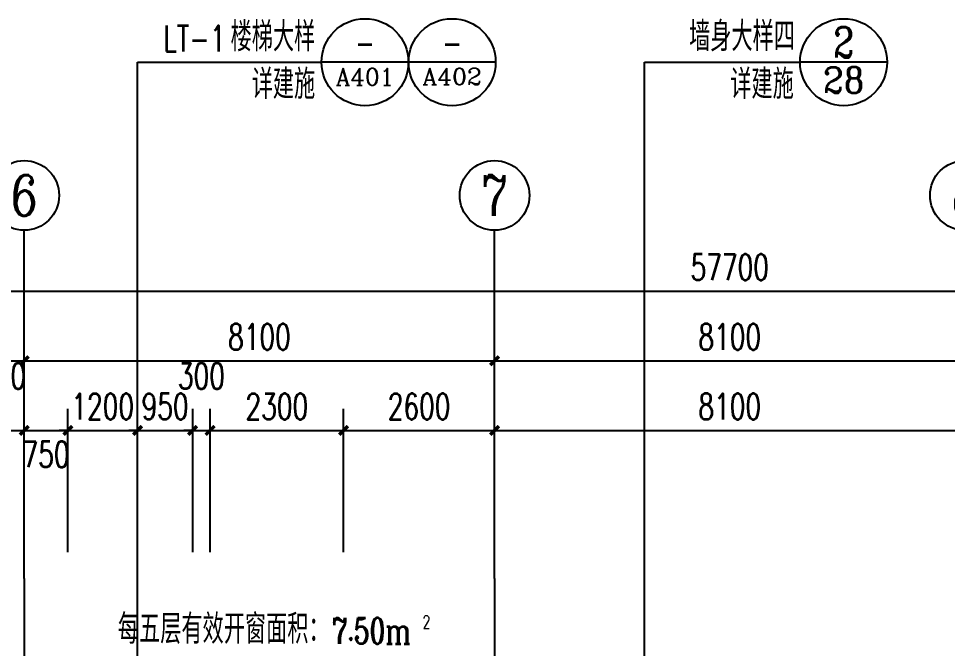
# Model space of a CAD drawing. Extents: x 1738711 to 2346805, y 1189731 to 2516152.
# Drawn here: x 1949287 to 1965285, y 1909252 to 1920107 of the extents above; entities that cross this region are included whole.
import ezdxf
from ezdxf.enums import TextEntityAlignment as Align

# ---------------------------------------------------------------- set-up
doc = ezdxf.new("R2010")
doc.units = 0
doc.header["$LTSCALE"] = 1000
doc.header["$MEASUREMENT"] = 0
for name, color, linetype in [('AXIS', 3, 'Continuous'), ('AXIS_TEXT', 7, 'Continuous'), ('DIM_IDEN', 3, 'Continuous'), ('DOTE', 1, 'Continuous'), ('PUB_DIM', 3, 'Continuous'), ('PUB_TEXT', 7, 'Continuous')]:
    doc.layers.add(name, color=color, linetype=linetype)
doc.styles.add('_TCH_AXIS', font='COMPLEX', dxfattribs={"bigfont": 'GBCBIG'})
doc.styles.add('_TCH_DIM', font='SIMPLEX', dxfattribs={"bigfont": 'GBCBIG'})
doc.styles.add('_TCH_DIM_T3', font='SIMPLEX', dxfattribs={"width": 0.705882, "bigfont": 'GBCBIG'})
doc.styles.add('_TCH_LABEL', font='COMPLEX', dxfattribs={"bigfont": 'GBCBIG'})
doc.styles.add('COMPLEX', font='COMPLEX')
doc.dimstyles.new('_TCH_ARCH&&150', dxfattribs={"dimtxt": 446.25, "dimasz": 150, "dimexe": 375, "dimexo": 450, "dimgap": 189.375, "dimtad": 1, "dimdec": 0, "dimzin": 0, "dimdsep": 46, "dimtxsty": '_TCH_DIM_T3', "dimblk": 'ARCHTICK', "dimcen": 0.09, "dimclrt": 7, "dimazin": 2, "dimtfac": 1, "dimtdec": 0, "dimtix": 1, "dimtmove": 2, "dimatfit": 3, "dimfxl": 1, "dimtolj": 1, "dimtzin": 0, "dimarcsym": 0})

# ---------------------------------------------------------------- blocks, each defined once
blk = doc.blocks.new('_ArchTick')
at = {"color": 0, "linetype": 'ByBlock', "const_width": 0.4}
blk.add_lwpolyline([(-0.5, -0.5), (0.5, 0.5)], dxfattribs=at)
blk = doc.blocks.new('*D2571')
at = {"layer": 'Defpoints', "color": 0, "transparency": 16777216}
for p in [(1949385, 1913009), (1948635, 1910462), (1949385, 1910462)]:
    blk.add_point(p, dxfattribs=at)
at = {"layer": 'PUB_DIM', "color": 0, "lineweight": -2, "transparency": 16777216}
for p, q in [((1948635, 1910912), (1948635, 1913384)), ((1949385, 1910912), (1949385, 1913384)), ((1948635, 1913009), (1949385, 1913009))]:
    blk.add_line(p, q, dxfattribs=at)
at = {"layer": 'PUB_DIM', "color": 0, "lineweight": -2, "transparency": 16777216, "xscale": 150, "yscale": 150, "zscale": 150, "rotation": 180}
blk.add_blockref('_ArchTick', (1948635, 1913009), dxfattribs=at)
at = {"layer": 'PUB_DIM', "color": 0, "lineweight": -2, "transparency": 16777216, "xscale": 150, "yscale": 150, "zscale": 150}
blk.add_blockref('_ArchTick', (1949385, 1913009), dxfattribs=at)
at = {"layer": 'PUB_DIM', "color": 7, "transparency": 16777216, "insert": (1949010, 1913947), "char_height": 446.2, "attachment_point": 5, "style": '_TCH_DIM_T3'}
blk.add_mtext('\\A1;750', dxfattribs=at)
blk = doc.blocks.new('*D2572')
at = {"layer": 'Defpoints', "color": 0, "transparency": 16777216}
for p in [(1950135, 1913009), (1949385, 1910462), (1950135, 1910462)]:
    blk.add_point(p, dxfattribs=at)
at = {"layer": 'PUB_DIM', "color": 0, "lineweight": -2, "transparency": 16777216}
for p, q in [((1949385, 1910912), (1949385, 1913384)), ((1950135, 1910912), (1950135, 1913384)), ((1949385, 1913009), (1950135, 1913009))]:
    blk.add_line(p, q, dxfattribs=at)
at = {"layer": 'PUB_DIM', "color": 0, "lineweight": -2, "transparency": 16777216, "xscale": 150, "yscale": 150, "zscale": 150, "rotation": 180}
blk.add_blockref('_ArchTick', (1949385, 1913009), dxfattribs=at)
at = {"layer": 'PUB_DIM', "color": 0, "lineweight": -2, "transparency": 16777216, "xscale": 150, "yscale": 150, "zscale": 150}
blk.add_blockref('_ArchTick', (1950135, 1913009), dxfattribs=at)
at = {"layer": 'PUB_DIM', "color": 7, "transparency": 16777216, "insert": (1949760, 1912597), "char_height": 446.2, "attachment_point": 5, "style": '_TCH_DIM_T3'}
blk.add_mtext('\\A1;750', dxfattribs=at)
blk = doc.blocks.new('*D2573')
at = {"layer": 'Defpoints', "color": 0, "transparency": 16777216}
for p in [(1951335, 1913009), (1950135, 1910462), (1951335, 1910462)]:
    blk.add_point(p, dxfattribs=at)
at = {"layer": 'PUB_DIM', "color": 0, "lineweight": -2, "transparency": 16777216}
for p, q in [((1950135, 1910912), (1950135, 1913384)), ((1951335, 1910912), (1951335, 1913384)), ((1950135, 1913009), (1949985, 1913009)), ((1950135, 1913009), (1951335, 1913009)), ((1951335, 1913009), (1951485, 1913009))]:
    blk.add_line(p, q, dxfattribs=at)
at = {"layer": 'PUB_DIM', "color": 0, "lineweight": -2, "transparency": 16777216, "xscale": 150, "yscale": 150, "zscale": 150}
blk.add_blockref('_ArchTick', (1950135, 1913009), dxfattribs=at)
at = {"layer": 'PUB_DIM', "color": 0, "lineweight": -2, "transparency": 16777216, "xscale": 150, "yscale": 150, "zscale": 150, "rotation": 180}
blk.add_blockref('_ArchTick', (1951335, 1913009), dxfattribs=at)
at = {"layer": 'PUB_DIM', "color": 7, "transparency": 16777216, "insert": (1950735, 1913422), "char_height": 446.2, "attachment_point": 5, "style": '_TCH_DIM_T3'}
blk.add_mtext('\\A1;1200', dxfattribs=at)
blk = doc.blocks.new('*D2574')
at = {"layer": 'Defpoints', "color": 0, "transparency": 16777216}
for p in [(1952285, 1913009), (1951335, 1910462), (1952285, 1910462)]:
    blk.add_point(p, dxfattribs=at)
at = {"layer": 'PUB_DIM', "color": 0, "lineweight": -2, "transparency": 16777216}
for p, q in [((1951335, 1910912), (1951335, 1913384)), ((1952285, 1910912), (1952285, 1913384)), ((1951335, 1913009), (1951185, 1913009)), ((1951335, 1913009), (1952285, 1913009)), ((1952285, 1913009), (1952435, 1913009))]:
    blk.add_line(p, q, dxfattribs=at)
at = {"layer": 'PUB_DIM', "color": 0, "lineweight": -2, "transparency": 16777216, "xscale": 150, "yscale": 150, "zscale": 150}
blk.add_blockref('_ArchTick', (1951335, 1913009), dxfattribs=at)
at = {"layer": 'PUB_DIM', "color": 0, "lineweight": -2, "transparency": 16777216, "xscale": 150, "yscale": 150, "zscale": 150, "rotation": 180}
blk.add_blockref('_ArchTick', (1952285, 1913009), dxfattribs=at)
at = {"layer": 'PUB_DIM', "color": 7, "transparency": 16777216, "insert": (1951810, 1913422), "char_height": 446.2, "attachment_point": 5, "style": '_TCH_DIM_T3'}
blk.add_mtext('\\A1;950', dxfattribs=at)
blk = doc.blocks.new('*D2575')
at = {"layer": 'Defpoints', "color": 0, "transparency": 16777216}
for p in [(1952585, 1913009), (1952285, 1910462), (1952585, 1910462)]:
    blk.add_point(p, dxfattribs=at)
at = {"layer": 'PUB_DIM', "color": 0, "lineweight": -2, "transparency": 16777216}
for p, q in [((1952285, 1910912), (1952285, 1913384)), ((1952585, 1910912), (1952585, 1913384)), ((1952285, 1913009), (1952135, 1913009)), ((1952285, 1913009), (1952585, 1913009)), ((1952585, 1913009), (1952735, 1913009))]:
    blk.add_line(p, q, dxfattribs=at)
at = {"layer": 'PUB_DIM', "color": 0, "lineweight": -2, "transparency": 16777216, "xscale": 150, "yscale": 150, "zscale": 150}
blk.add_blockref('_ArchTick', (1952285, 1913009), dxfattribs=at)
at = {"layer": 'PUB_DIM', "color": 0, "lineweight": -2, "transparency": 16777216, "xscale": 150, "yscale": 150, "zscale": 150, "rotation": 180}
blk.add_blockref('_ArchTick', (1952585, 1913009), dxfattribs=at)
at = {"layer": 'PUB_DIM', "color": 7, "transparency": 16777216, "insert": (1952435, 1913947), "char_height": 446.2, "attachment_point": 5, "style": '_TCH_DIM_T3'}
blk.add_mtext('\\A1;300', dxfattribs=at)
blk = doc.blocks.new('*D2576')
at = {"layer": 'Defpoints', "color": 0, "transparency": 16777216}
for p in [(1954885, 1913009), (1952585, 1910462), (1954885, 1910462)]:
    blk.add_point(p, dxfattribs=at)
at = {"layer": 'PUB_DIM', "color": 0, "lineweight": -2, "transparency": 16777216}
for p, q in [((1952585, 1910912), (1952585, 1913384)), ((1954885, 1910912), (1954885, 1913384)), ((1952585, 1913009), (1954885, 1913009))]:
    blk.add_line(p, q, dxfattribs=at)
at = {"layer": 'PUB_DIM', "color": 0, "lineweight": -2, "transparency": 16777216, "xscale": 150, "yscale": 150, "zscale": 150, "rotation": 180}
blk.add_blockref('_ArchTick', (1952585, 1913009), dxfattribs=at)
at = {"layer": 'PUB_DIM', "color": 0, "lineweight": -2, "transparency": 16777216, "xscale": 150, "yscale": 150, "zscale": 150}
blk.add_blockref('_ArchTick', (1954885, 1913009), dxfattribs=at)
at = {"layer": 'PUB_DIM', "color": 7, "transparency": 16777216, "insert": (1953735, 1913422), "char_height": 446.2, "attachment_point": 5, "style": '_TCH_DIM_T3'}
blk.add_mtext('\\A1;2300', dxfattribs=at)
blk = doc.blocks.new('*D2577')
at = {"layer": 'Defpoints', "color": 0, "transparency": 16777216}
for p in [(1957485, 1913009), (1954885, 1910462), (1957485, 1910462)]:
    blk.add_point(p, dxfattribs=at)
at = {"layer": 'PUB_DIM', "color": 0, "lineweight": -2, "transparency": 16777216}
for p, q in [((1954885, 1910912), (1954885, 1913384)), ((1957485, 1910912), (1957485, 1913384)), ((1954885, 1913009), (1957485, 1913009))]:
    blk.add_line(p, q, dxfattribs=at)
at = {"layer": 'PUB_DIM', "color": 0, "lineweight": -2, "transparency": 16777216, "xscale": 150, "yscale": 150, "zscale": 150, "rotation": 180}
blk.add_blockref('_ArchTick', (1954885, 1913009), dxfattribs=at)
at = {"layer": 'PUB_DIM', "color": 0, "lineweight": -2, "transparency": 16777216, "xscale": 150, "yscale": 150, "zscale": 150}
blk.add_blockref('_ArchTick', (1957485, 1913009), dxfattribs=at)
at = {"layer": 'PUB_DIM', "color": 7, "transparency": 16777216, "insert": (1956185, 1913422), "char_height": 446.2, "attachment_point": 5, "style": '_TCH_DIM_T3'}
blk.add_mtext('\\A1;2600', dxfattribs=at)
blk = doc.blocks.new('*D2578')
at = {"layer": 'Defpoints', "color": 0, "transparency": 16777216}
for p in [(1965585, 1913009), (1957485, 1910462), (1965585, 1910462)]:
    blk.add_point(p, dxfattribs=at)
at = {"layer": 'PUB_DIM', "color": 0, "lineweight": -2, "transparency": 16777216}
for p, q in [((1957485, 1910912), (1957485, 1913384)), ((1965585, 1910912), (1965585, 1913384)), ((1957485, 1913009), (1965585, 1913009))]:
    blk.add_line(p, q, dxfattribs=at)
at = {"layer": 'PUB_DIM', "color": 0, "lineweight": -2, "transparency": 16777216, "xscale": 150, "yscale": 150, "zscale": 150, "rotation": 180}
blk.add_blockref('_ArchTick', (1957485, 1913009), dxfattribs=at)
at = {"layer": 'PUB_DIM', "color": 0, "lineweight": -2, "transparency": 16777216, "xscale": 150, "yscale": 150, "zscale": 150}
blk.add_blockref('_ArchTick', (1965585, 1913009), dxfattribs=at)
at = {"layer": 'PUB_DIM', "color": 7, "transparency": 16777216, "insert": (1961535, 1913422), "char_height": 446.2, "attachment_point": 5, "style": '_TCH_DIM_T3'}
blk.add_mtext('\\A1;8100', dxfattribs=at)
blk = doc.blocks.new('*D2598')
at = {"layer": 'AXIS', "color": 0, "lineweight": -2, "transparency": 16777216}
for p, q in [((1941285, 1910909), (1941285, 1914584)), ((1949385, 1910909), (1949385, 1914584)), ((1941285, 1914209), (1949385, 1914209))]:
    blk.add_line(p, q, dxfattribs=at)
at = {"layer": 'Defpoints', "color": 0, "transparency": 16777216}
for p in [(1949385, 1914209), (1941285, 1910459), (1949385, 1910459)]:
    blk.add_point(p, dxfattribs=at)
at = {"layer": 'AXIS', "color": 0, "lineweight": -2, "transparency": 16777216, "xscale": 150, "yscale": 150, "zscale": 150, "rotation": 180}
blk.add_blockref('_ArchTick', (1941285, 1914209), dxfattribs=at)
at = {"layer": 'AXIS', "color": 0, "lineweight": -2, "transparency": 16777216, "xscale": 150, "yscale": 150, "zscale": 150}
blk.add_blockref('_ArchTick', (1949385, 1914209), dxfattribs=at)
at = {"layer": 'AXIS', "color": 7, "transparency": 16777216, "insert": (1945335, 1914622), "char_height": 446.2, "attachment_point": 5, "style": '_TCH_DIM_T3'}
blk.add_mtext('\\A1;8100', dxfattribs=at)
blk = doc.blocks.new('*D2599')
at = {"layer": 'AXIS', "color": 0, "lineweight": -2, "transparency": 16777216}
for p, q in [((1949385, 1910909), (1949385, 1914584)), ((1957485, 1910909), (1957485, 1914584)), ((1949385, 1914209), (1957485, 1914209))]:
    blk.add_line(p, q, dxfattribs=at)
at = {"layer": 'Defpoints', "color": 0, "transparency": 16777216}
for p in [(1957485, 1914209), (1949385, 1910459), (1957485, 1910459)]:
    blk.add_point(p, dxfattribs=at)
at = {"layer": 'AXIS', "color": 0, "lineweight": -2, "transparency": 16777216, "xscale": 150, "yscale": 150, "zscale": 150, "rotation": 180}
blk.add_blockref('_ArchTick', (1949385, 1914209), dxfattribs=at)
at = {"layer": 'AXIS', "color": 0, "lineweight": -2, "transparency": 16777216, "xscale": 150, "yscale": 150, "zscale": 150}
blk.add_blockref('_ArchTick', (1957485, 1914209), dxfattribs=at)
at = {"layer": 'AXIS', "color": 7, "transparency": 16777216, "insert": (1953435, 1914622), "char_height": 446.2, "attachment_point": 5, "style": '_TCH_DIM_T3'}
blk.add_mtext('\\A1;8100', dxfattribs=at)
blk = doc.blocks.new('*D2600')
at = {"layer": 'AXIS', "color": 0, "lineweight": -2, "transparency": 16777216}
for p, q in [((1957485, 1910909), (1957485, 1914584)), ((1965585, 1910909), (1965585, 1914584)), ((1957485, 1914209), (1965585, 1914209))]:
    blk.add_line(p, q, dxfattribs=at)
at = {"layer": 'Defpoints', "color": 0, "transparency": 16777216}
for p in [(1965585, 1914209), (1957485, 1910459), (1965585, 1910459)]:
    blk.add_point(p, dxfattribs=at)
at = {"layer": 'AXIS', "color": 0, "lineweight": -2, "transparency": 16777216, "xscale": 150, "yscale": 150, "zscale": 150, "rotation": 180}
blk.add_blockref('_ArchTick', (1957485, 1914209), dxfattribs=at)
at = {"layer": 'AXIS', "color": 0, "lineweight": -2, "transparency": 16777216, "xscale": 150, "yscale": 150, "zscale": 150}
blk.add_blockref('_ArchTick', (1965585, 1914209), dxfattribs=at)
at = {"layer": 'AXIS', "color": 7, "transparency": 16777216, "insert": (1961535, 1914622), "char_height": 446.2, "attachment_point": 5, "style": '_TCH_DIM_T3'}
blk.add_mtext('\\A1;8100', dxfattribs=at)
blk = doc.blocks.new('*D2604')
at = {"layer": 'AXIS', "color": 0, "lineweight": -2, "transparency": 16777216}
for p, q in [((1932685, 1910912), (1932685, 1915784)), ((1990385, 1910912), (1990385, 1915784)), ((1932685, 1915409), (1990385, 1915409))]:
    blk.add_line(p, q, dxfattribs=at)
at = {"layer": 'Defpoints', "color": 0, "transparency": 16777216}
for p in [(1990385, 1915409), (1932685, 1910462), (1990385, 1910462)]:
    blk.add_point(p, dxfattribs=at)
at = {"layer": 'AXIS', "color": 0, "lineweight": -2, "transparency": 16777216, "xscale": 150, "yscale": 150, "zscale": 150, "rotation": 180}
blk.add_blockref('_ArchTick', (1932685, 1915409), dxfattribs=at)
at = {"layer": 'AXIS', "color": 0, "lineweight": -2, "transparency": 16777216, "xscale": 150, "yscale": 150, "zscale": 150}
blk.add_blockref('_ArchTick', (1990385, 1915409), dxfattribs=at)
at = {"layer": 'AXIS', "color": 7, "transparency": 16777216, "insert": (1961535, 1915822), "char_height": 446.2, "attachment_point": 5, "style": '_TCH_DIM_T3'}
blk.add_mtext('\\A1;57700', dxfattribs=at)
blk = doc.blocks.new('_AXISO')
blk.add_circle((0, 0), 0.5)
at = {"layer": 'AXIS_TEXT', "style": 'COMPLEX', "width": 1.041667}
blk.add_attdef('A', text='', height=0.56, dxfattribs=at).set_placement((-0.25, -0.28), (0.25, -0.28), align=Align.FIT)

msp = doc.modelspace()

# ---------------------------------------------------------------- linework, layer by layer
at = {"layer": 'AXIS'}
for p, q in [((1949384.6, 1910459.1), (1949384.6, 1916459.1)), ((1957484.6, 1910459.1), (1957484.6, 1916459.1))]:
    msp.add_line(p, q, dxfattribs=at)
at = {"layer": 'DIM_IDEN'}
for p, q in [((1951334.7, 1919355.3), (1954503.1, 1919355.3)), ((1951334.7, 1907178.7), (1951334.7, 1919355.3)), ((1956003.1, 1919355.3), (1954503.1, 1919355.3)), ((1957503.1, 1919355.3), (1956003.1, 1919355.3)), ((1960070, 1919355.3), (1962746.9, 1919355.3)), ((1960070, 1907926.8), (1960070, 1919355.3)), ((1964246.9, 1919355.3), (1962746.9, 1919355.3))]:
    msp.add_line(p, q, dxfattribs=at)
for centre in [(1955253.1, 1919355.3), (1956753.1, 1919355.3), (1963496.9, 1919355.3)]:
    msp.add_circle(centre, 750, dxfattribs=at)
at = {"layer": 'DOTE'}
for p, q in [((1949384.6, 1910459.1), (1949384.6, 1885859.1)), ((1957484.6, 1910459.1), (1957484.6, 1885859.1))]:
    msp.add_line(p, q, dxfattribs=at)

# ---------------------------------------------------------------- block references
at = {"layer": 'AXIS'}
ref = msp.add_blockref('_AXISO', (1949384.6, 1917059.1), dxfattribs=dict(at, xscale=1200, yscale=1200, zscale=1200))
ref.add_attrib('A', '6', dxfattribs={"layer": 'AXIS_TEXT', "ltscale": 0.5, "height": 698.9, "style": '_TCH_AXIS'}).set_placement((1949151.7, 1916709.6), (1949617.6, 1916709.6), align=Align.FIT)
ref = msp.add_blockref('_AXISO', (1957484.6, 1917059.1), dxfattribs=dict(at, xscale=1200, yscale=1200, zscale=1200))
ref.add_attrib('A', '7', dxfattribs={"layer": 'AXIS_TEXT', "ltscale": 0.5, "height": 698.9, "style": '_TCH_AXIS'}).set_placement((1957251.7, 1916709.6), (1957717.6, 1916709.6), align=Align.FIT)
ref = msp.add_blockref('_AXISO', (1965584.6, 1917059.1), dxfattribs=dict(at, xscale=1200, yscale=1200, zscale=1200))
ref.add_attrib('A', '8', dxfattribs={"layer": 'AXIS_TEXT', "ltscale": 0.5, "height": 698.9, "style": '_TCH_AXIS'}).set_placement((1965351.7, 1916709.6), (1965817.6, 1916709.6), align=Align.FIT)

# ---------------------------------------------------------------- texts
at = {"layer": 'PUB_TEXT', "color": 7}
for s, style, p in [('楼梯大样', '_TCH_DIM', (1952938.1, 1919540.7)), ('墙身大样四', '_TCH_DIM', (1960835.7, 1919546.3)), ('详建施', '_TCH_DIM', (1953301.2, 1918723.1)), ('详建施', '_TCH_DIM', (1961545, 1918723.1)), ('每五层有效开窗面积：', '_TCH_LABEL', (1950997.3, 1909333.4))]:
    msp.add_text(s, height=506.38, dxfattribs=dict(at, style=style)).set_placement(p)
at = {"layer": 'PUB_TEXT', "color": 7, "width": 0.705882}
for s, height, style, p in [('LT-1', 446.25, '_TCH_DIM', (1951783.1, 1919540.7)), ('7.50m', 446.25, '_TCH_LABEL', (1954683.4, 1909333.4)), ('2', 223.1, '_TCH_LABEL', (1956243.4, 1909595.9))]:
    msp.add_text(s, height=height, dxfattribs=dict(at, style=style)).set_placement(p)
at = {"layer": 'PUB_TEXT', "color": 7, "style": '_TCH_LABEL'}
for s, height, p, p2 in [('2', 522, (1963322.9, 1919438.3), (1963670.9, 1919438.3)), ('A401', 297.49, (1954750.2, 1918954.2), (1955756, 1918954.2)), ('A402', 283.33, (1956240.4, 1918966.3), (1957265.8, 1918966.3)), ('28', 439.31, (1963141.3, 1918827.6), (1963852.5, 1918827.6))]:
    msp.add_text(s, height=height, dxfattribs=at).set_placement(p, p2, align=Align.FIT)
at = {"layer": 'PUB_TEXT', "color": 7, "style": '_TCH_LABEL', "width": 0.777778}
for p, p2 in [((1955079.1, 1919438.3), (1955427.1, 1919438.3)), ((1956579.1, 1919438.3), (1956927.1, 1919438.3))]:
    msp.add_text('-', height=522, dxfattribs=at).set_placement(p, p2, align=Align.FIT)

# ---------------------------------------------------------------- dimensions: what is measured, and where the dimension line sits
at = {"layer": 'AXIS'}
for p1, p2, distance, picture, middle in [((1932684.6, 1910461.8), (1990384.6, 1910461.8), 4947.3, '*D2604', (1961534.6, 1915821.6)), ((1941284.6, 1910459.1), (1949384.6, 1910459.1), 3750, '*D2598', (1945334.6, 1914621.6)), ((1949384.6, 1910459.1), (1957484.6, 1910459.1), 3750, '*D2599', (1953434.6, 1914621.6)), ((1957484.6, 1910459.1), (1965584.6, 1910459.1), 3750, '*D2600', (1961534.6, 1914621.6))]:
    dim = msp.add_aligned_dim(p1=p1, p2=p2, distance=distance, dimstyle='_TCH_ARCH&&150', dxfattribs=at)
    dim.commit()
    dim.dimension.update_dxf_attribs({"geometry": picture, "text_midpoint": middle})
at = {"layer": 'PUB_DIM'}
for base, p1, p2, picture, middle in [((1949384.6, 1913009.1), (1948634.6, 1910461.8), (1949384.6, 1910461.8), '*D2571', (1949009.6, 1913946.6)), ((1952584.6, 1913009.1), (1952284.6, 1910461.8), (1952584.6, 1910461.8), '*D2575', (1952434.6, 1913946.6)), ((1950134.6, 1913009.1), (1949384.6, 1910461.8), (1950134.6, 1910461.8), '*D2572', (1949759.6, 1912596.6))]:
    dim = msp.add_linear_dim(base=base, p1=p1, p2=p2, angle=0, dimstyle='_TCH_ARCH&&150', dxfattribs=at)
    dim.commit()
    dim.dimension.update_dxf_attribs({"geometry": picture, "text_midpoint": middle, "dimtype": 129})
for p1, p2, picture, middle in [((1950134.6, 1910461.8), (1951334.6, 1910461.8), '*D2573', (1950734.6, 1913421.6)), ((1951334.6, 1910461.8), (1952284.6, 1910461.8), '*D2574', (1951809.6, 1913421.6)), ((1952584.6, 1910461.8), (1954884.6, 1910461.8), '*D2576', (1953734.6, 1913421.6)), ((1954884.6, 1910461.8), (1957484.6, 1910461.8), '*D2577', (1956184.6, 1913421.6)), ((1957484.6, 1910461.8), (1965584.6, 1910461.8), '*D2578', (1961534.6, 1913421.6))]:
    dim = msp.add_aligned_dim(p1=p1, p2=p2, distance=2547.3, dimstyle='_TCH_ARCH&&150', dxfattribs=at)
    dim.commit()
    dim.dimension.update_dxf_attribs({"geometry": picture, "text_midpoint": middle})

doc.saveas('drawing.dxf')
